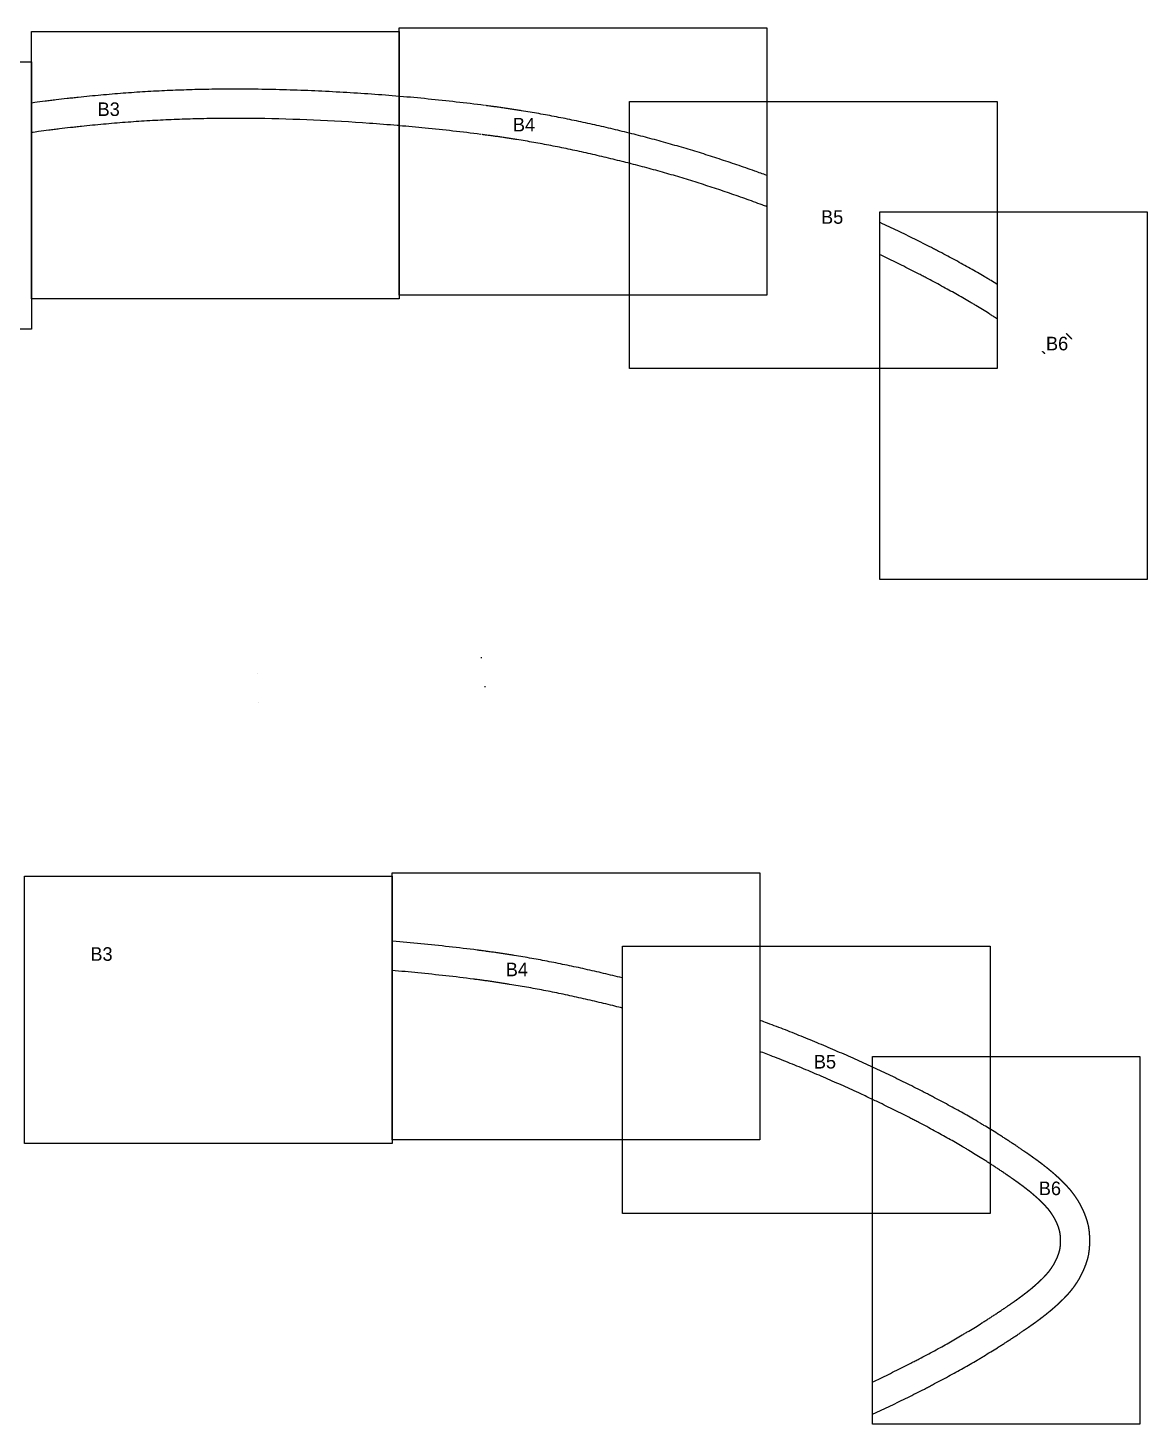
# Model space of a CAD drawing. Header units: inches. Extents: x -258 to 221, y -290 to -19.
# Drawn here: x -181.7 to -47.8, y -186.3 to -19.1 of the extents above; entities that cross this region are included whole.
import ezdxf

# ---------------------------------------------------------------- set-up
doc = ezdxf.new("R2010")
doc.units = ezdxf.units.IN
doc.header["$MEASUREMENT"] = 0

msp = doc.modelspace()

# ---------------------------------------------------------------- linework, layer by layer
at = {"color": 7, "linetype": 'Continuous', "lineweight": 25}
for p, q in [((-127.54, -94.53), (-127.41, -94.52)), ((-154.22, -96.43), (-154.21, -96.43)), ((-127.1, -98), (-126.97, -97.99)), ((-154.17, -99.93), (-154.16, -99.93)), ((-127.82, -129.58), (-127.95, -129.56)), ((-128.27, -133.05), (-128.4, -133.04))]:
    msp.add_line(p, q, dxfattribs=at)
for points in [[(-181.3, -19.57), (-137.3, -19.57), (-137.3, -51.57), (-181.3, -51.57)], [(-137.3, -19.15), (-93.3, -19.15), (-93.3, -51.15), (-137.3, -51.15)], [(-225.3, -23.21), (-181.3, -23.21), (-181.3, -55.21), (-225.3, -55.21)], [(-109.72, -27.94), (-65.72, -27.94), (-65.72, -59.94), (-109.72, -59.94)], [(-79.79, -41.17), (-47.79, -41.17), (-47.79, -85.17), (-79.79, -85.17)], [(-138.15, -120.29), (-94.15, -120.29), (-94.15, -152.29), (-138.15, -152.29)], [(-182.15, -120.72), (-138.15, -120.72), (-138.15, -152.72), (-182.15, -152.72)], [(-110.57, -129.08), (-66.57, -129.08), (-66.57, -161.08), (-110.57, -161.08)], [(-80.65, -142.31), (-48.65, -142.31), (-48.65, -186.31), (-80.65, -186.31)]]:
    msp.add_lwpolyline(points, close=True)
for points, degree, knots in [([(-154.17, -26.5), (-154.21, -26.49), (-154.28, -26.49), (-154.41, -26.49), (-154.64, -26.49), (-154.96, -26.49), (-155.27, -26.48), (-155.5, -26.48), (-155.73, -26.48), (-156.01, -26.48), (-156.46, -26.48), (-157.03, -26.47), (-157.71, -26.48), (-158.38, -26.48), (-159.06, -26.49), (-159.95, -26.5), (-161.07, -26.52), (-162.4, -26.56), (-163.73, -26.6), (-165.05, -26.66), (-166.37, -26.72), (-168.13, -26.82), (-170.33, -26.97), (-172.55, -27.16), (-174.34, -27.33), (-175.47, -27.44), (-176.37, -27.54), (-177.26, -27.64), (-178.15, -27.74), (-179.02, -27.85), (-179.88, -27.96), (-180.64, -28.06), (-181.17, -28.13), (-181.3, -28.15)], 3, [-0.0000072, -0.0000072, -0.0000072, -0.0000072, 0.0009694, 0.0019459, 0.0038991, 0.0078053, 0.0117116, 0.0136648, 0.0156179, 0.0195242, 0.0234305, 0.031243, 0.0390556, 0.0468681, 0.0546807, 0.0624933, 0.0781184, 0.0937435, 0.1093686, 0.1249937, 0.1406189, 0.156244, 0.1874942, 0.2187445, 0.2343696, 0.2499947, 0.2578073, 0.2656198, 0.281245, 0.2890575, 0.2968701, 0.3124952, 0.317412, 0.317412, 0.317412, 0.317412]), ([(-137.3, -27.34), (-138.4, -27.25), (-141.76, -26.99), (-146.25, -26.73), (-150.78, -26.56), (-153.04, -26.51), (-154.17, -26.5)], 3, [0.3779153, 0.3779153, 0.3779153, 0.3779153, 0.5002711, 0.7504132, 0.8754842, 1.0005552, 1.0005552, 1.0005552, 1.0005552]), ([(-127.1, -28.42), (-128.22, -28.28), (-130.47, -28.01), (-133.84, -27.65), (-136.12, -27.44), (-137.27, -27.34), (-137.3, -27.34)], 3, [-0.0000129, -0.0000129, -0.0000129, -0.0000129, 0.1250581, 0.2501291, 0.3752001, 0.3779153, 0.3779153, 0.3779153, 0.3779153]), ([(-154.22, -29.99), (-154.26, -29.99), (-154.32, -29.99), (-154.46, -29.99), (-154.62, -29.99), (-154.81, -29.99), (-155.06, -29.98), (-155.36, -29.98), (-155.8, -29.98), (-156.36, -29.98), (-157.03, -29.97), (-157.69, -29.98), (-158.36, -29.98), (-159.02, -29.99), (-159.9, -30), (-160.99, -30.02), (-162.3, -30.05), (-163.6, -30.1), (-164.89, -30.15), (-166.18, -30.21), (-167.91, -30.31), (-170.07, -30.46), (-172.25, -30.64), (-174, -30.81), (-175.1, -30.92), (-175.99, -31.02), (-176.87, -31.11), (-177.74, -31.22), (-178.59, -31.32), (-179.43, -31.43), (-180.34, -31.55), (-181.02, -31.64), (-181.3, -31.68)], 3, [0.0000034, 0.0000034, 0.0000034, 0.0000034, 0.0009799, 0.0019565, 0.0039096, 0.0058627, 0.0078158, 0.0117221, 0.0156283, 0.0234408, 0.0312532, 0.0390657, 0.0468782, 0.0546906, 0.0625031, 0.0781281, 0.093753, 0.1093779, 0.1250029, 0.1406278, 0.1562528, 0.1875027, 0.2187525, 0.2343775, 0.2500024, 0.2578149, 0.2656274, 0.2812523, 0.2890648, 0.2968772, 0.3125022, 0.3238958, 0.3238958, 0.3238958, 0.3238958]), ([(-137.3, -30.86), (-137.37, -30.85), (-138.56, -30.75), (-141.97, -30.48), (-147.53, -30.16), (-151.99, -30.03), (-154.22, -29.99)], 3, [0.3667995, 0.3667995, 0.3667995, 0.3667995, 0.3751927, 0.5002569, 0.7503854, 1.0005139, 1.0005139, 1.0005139, 1.0005139]), ([(-109.72, -31.75), (-109.73, -31.75), (-110.12, -31.65), (-110.87, -31.47), (-111.98, -31.2), (-113.08, -30.94), (-114.17, -30.7), (-115.27, -30.46), (-116.71, -30.15), (-118.49, -29.8), (-120.24, -29.47), (-121.63, -29.23), (-122.49, -29.09), (-123.18, -28.98), (-123.7, -28.9), (-124.22, -28.82), (-124.75, -28.74), (-125.18, -28.68), (-125.53, -28.63), (-125.75, -28.6), (-125.93, -28.58), (-126.11, -28.55), (-126.34, -28.52), (-126.59, -28.49), (-126.8, -28.46), (-126.91, -28.44), (-126.97, -28.44)], 3, [0.7493382, 0.7493382, 0.7493382, 0.7493382, 0.7500064, 0.7656318, 0.7812573, 0.7968827, 0.8125081, 0.8281335, 0.843759, 0.8750098, 0.9062607, 0.9218861, 0.9375115, 0.9453243, 0.953137, 0.9609497, 0.9687624, 0.9765751, 0.9804815, 0.9843878, 0.986341, 0.9882942, 0.9922005, 0.9961069, 0.9980601, 1.0000133, 1.0000133, 1.0000133, 1.0000133]), ([(-127.54, -31.89), (-128.65, -31.75), (-130.86, -31.49), (-134.11, -31.14), (-136.26, -30.94), (-137.3, -30.86)], 3, [0, 0, 0, 0, 0.1250642, 0.2501285, 0.3667995, 0.3667995, 0.3667995, 0.3667995]), ([(-93.3, -36.81), (-93.78, -36.63), (-94.98, -36.2), (-96.88, -35.54), (-98.65, -34.95), (-100.06, -34.49), (-101.11, -34.16), (-102.17, -33.83), (-103.59, -33.41), (-105.38, -32.9), (-107.2, -32.4), (-108.64, -32.02), (-109.37, -31.84), (-109.72, -31.75)], 3, [0.5099129, 0.5099129, 0.5099129, 0.5099129, 0.5312504, 0.5625012, 0.5937521, 0.6093775, 0.625003, 0.6406284, 0.6562538, 0.6875047, 0.7187555, 0.734381, 0.7493382, 0.7493382, 0.7493382, 0.7493382]), ([(-109.72, -35.36), (-110.02, -35.29), (-110.68, -35.12), (-111.7, -34.87), (-112.78, -34.61), (-113.86, -34.36), (-114.93, -34.11), (-116, -33.88), (-117.41, -33.58), (-119.15, -33.23), (-120.86, -32.92), (-122.21, -32.68), (-123.05, -32.54), (-123.73, -32.43), (-124.23, -32.36), (-124.74, -32.28), (-125.25, -32.2), (-125.76, -32.13), (-126.18, -32.07), (-126.53, -32.03), (-126.8, -31.99), (-127.05, -31.96), (-127.25, -31.93), (-127.36, -31.92), (-127.41, -31.91)], 3, [0.7370546, 0.7370546, 0.7370546, 0.7370546, 0.7499952, 0.7656199, 0.7812445, 0.7968692, 0.8124939, 0.8281186, 0.8437432, 0.8749926, 0.9062419, 0.9218666, 0.9374913, 0.9453036, 0.953116, 0.9609283, 0.9687406, 0.976553, 0.9843653, 0.9882715, 0.9921777, 0.9960838, 0.9980369, 0.99999, 0.99999, 0.99999, 0.99999]), ([(-93.3, -40.55), (-93.48, -40.48), (-94.36, -40.15), (-95.93, -39.58), (-98.01, -38.85), (-99.74, -38.27), (-101.12, -37.83), (-102.15, -37.5), (-103.18, -37.18), (-104.57, -36.77), (-106.32, -36.27), (-108.1, -35.78), (-109.24, -35.49), (-109.66, -35.38), (-109.72, -35.36)], 3, [0.4918342, 0.4918342, 0.4918342, 0.4918342, 0.5000004, 0.5312497, 0.5624991, 0.5937484, 0.6093731, 0.6249978, 0.6406225, 0.6562471, 0.6874965, 0.7187458, 0.7343705, 0.7370546, 0.7370546, 0.7370546, 0.7370546]), ([(-65.72, -49.85), (-65.97, -49.7), (-66.35, -49.47), (-66.87, -49.16), (-67.41, -48.84), (-68.1, -48.43), (-68.95, -47.95), (-69.82, -47.46), (-70.72, -46.97), (-71.65, -46.47), (-72.45, -46.05), (-73.11, -45.71), (-73.77, -45.36), (-74.6, -44.94), (-75.6, -44.44), (-76.61, -43.94), (-77.98, -43.28), (-79.04, -42.78), (-79.77, -42.44), (-79.79, -42.43)], 3, [0.0793461, 0.0793461, 0.0793461, 0.0793461, 0.0937384, 0.1015511, 0.1093638, 0.1249892, 0.1406147, 0.1562401, 0.1718655, 0.1874909, 0.2031164, 0.2109291, 0.2187418, 0.2343672, 0.2499927, 0.2656181, 0.2812435, 0.3124944, 0.3135777, 0.3135777, 0.3135777, 0.3135777]), ([(-65.72, -53.99), (-65.79, -53.95), (-65.99, -53.82), (-66.33, -53.6), (-66.84, -53.28), (-67.49, -52.87), (-68.14, -52.48), (-68.66, -52.16), (-69.19, -51.85), (-69.85, -51.47), (-70.67, -51), (-71.51, -50.53), (-72.39, -50.05), (-73.3, -49.56), (-74.08, -49.15), (-74.72, -48.81), (-75.37, -48.48), (-76.18, -48.06), (-77.16, -47.57), (-78.15, -47.08), (-79.03, -46.66), (-79.58, -46.4), (-79.79, -46.3)], 3, [0.0423906, 0.0423906, 0.0423906, 0.0423906, 0.0468848, 0.0546971, 0.0625095, 0.0781341, 0.0937588, 0.1015711, 0.1093835, 0.1250082, 0.1406328, 0.1562575, 0.1718822, 0.1875069, 0.2031315, 0.2109439, 0.2187562, 0.2343809, 0.2500056, 0.2656302, 0.2812549, 0.2911614, 0.2911614, 0.2911614, 0.2911614]), ([(-56.78, -56.42), (-56.8, -56.4), (-56.84, -56.36), (-56.87, -56.33), (-56.9, -56.3), (-56.94, -56.26), (-57, -56.19), (-57.11, -56.08), (-57.22, -55.98), (-57.3, -55.9), (-57.36, -55.84), (-57.43, -55.78), (-57.47, -55.74), (-57.49, -55.72)], 2, [0.42671093, 0.42671093, 0.42671093, 0.43128243, 0.43519198, 0.43910152, 0.44301107, 0.44887539, 0.46060403, 0.47624222, 0.48797086, 0.49578995, 0.50360905, 0.51142814, 0.51544293, 0.51544293, 0.51544293]), ([(-60.01, -58.16), (-60.05, -58.12), (-60.2, -57.99), (-60.3, -57.9)], 2, [0.53485173, 0.53485173, 0.53485173, 0.54713071, 0.57665155, 0.57665155, 0.57665155]), ([(-127.95, -129.56), (-129.07, -129.42), (-131.33, -129.15), (-134.7, -128.8), (-136.98, -128.59), (-138.13, -128.49), (-138.15, -128.49)], 3, [-0.0000129, -0.0000129, -0.0000129, -0.0000129, 0.1250581, 0.2501291, 0.3752001, 0.3779153, 0.3779153, 0.3779153, 0.3779153]), ([(-110.57, -132.9), (-110.59, -132.89), (-110.98, -132.79), (-111.73, -132.61), (-112.83, -132.34), (-113.93, -132.09), (-115.03, -131.84), (-116.12, -131.6), (-117.56, -131.3), (-119.34, -130.94), (-121.09, -130.61), (-122.49, -130.37), (-123.35, -130.23), (-124.04, -130.12), (-124.56, -130.04), (-125.08, -129.96), (-125.6, -129.88), (-126.04, -129.82), (-126.39, -129.77), (-126.61, -129.74), (-126.78, -129.72), (-126.96, -129.69), (-127.2, -129.66), (-127.45, -129.63), (-127.66, -129.6), (-127.77, -129.59), (-127.82, -129.58)], 3, [0.7493382, 0.7493382, 0.7493382, 0.7493382, 0.7500064, 0.7656318, 0.7812573, 0.7968827, 0.8125081, 0.8281335, 0.843759, 0.8750098, 0.9062607, 0.9218861, 0.9375115, 0.9453243, 0.953137, 0.9609497, 0.9687624, 0.9765751, 0.9804815, 0.9843878, 0.986341, 0.9882942, 0.9922005, 0.9961069, 0.9980601, 1.0000133, 1.0000133, 1.0000133, 1.0000133]), ([(-128.4, -133.04), (-129.5, -132.89), (-131.71, -132.63), (-134.97, -132.29), (-137.12, -132.09), (-138.15, -132)], 3, [0, 0, 0, 0, 0.1250642, 0.2501285, 0.3667995, 0.3667995, 0.3667995, 0.3667995]), ([(-110.57, -136.51), (-110.87, -136.43), (-111.53, -136.26), (-112.56, -136.01), (-113.64, -135.75), (-114.71, -135.5), (-115.79, -135.26), (-116.86, -135.02), (-118.27, -134.72), (-120, -134.38), (-121.71, -134.06), (-123.07, -133.82), (-123.91, -133.69), (-124.58, -133.58), (-125.09, -133.5), (-125.59, -133.42), (-126.1, -133.35), (-126.61, -133.27), (-127.04, -133.22), (-127.38, -133.17), (-127.66, -133.13), (-127.9, -133.1), (-128.11, -133.07), (-128.22, -133.06), (-128.27, -133.05)], 3, [0.7370546, 0.7370546, 0.7370546, 0.7370546, 0.7499952, 0.7656199, 0.7812445, 0.7968692, 0.8124939, 0.8281186, 0.8437432, 0.8749926, 0.9062419, 0.9218666, 0.9374913, 0.9453036, 0.953116, 0.9609283, 0.9687406, 0.976553, 0.9843653, 0.9882715, 0.9921777, 0.9960838, 0.9980369, 0.99999, 0.99999, 0.99999, 0.99999]), ([(-80.65, -143.57), (-81.33, -143.26), (-82.73, -142.62), (-84.86, -141.68), (-87.02, -140.76), (-88.82, -140.02), (-90.26, -139.44), (-91.69, -138.88), (-92.99, -138.39), (-93.93, -138.04), (-94.15, -137.96)], 3, [0.3135777, 0.3135777, 0.3135777, 0.3135777, 0.3437452, 0.3749961, 0.406247, 0.4374978, 0.4531232, 0.4687487, 0.4999995, 0.5099129, 0.5099129, 0.5099129, 0.5099129]), ([(-80.65, -147.44), (-81.11, -147.22), (-82.26, -146.68), (-84.14, -145.82), (-86.25, -144.89), (-88.37, -143.99), (-90.13, -143.26), (-91.55, -142.7), (-92.77, -142.22), (-93.64, -141.89), (-94.15, -141.69)], 3, [0.2911614, 0.2911614, 0.2911614, 0.2911614, 0.3125043, 0.3437536, 0.375003, 0.4062523, 0.4375017, 0.4531263, 0.468751, 0.4918342, 0.4918342, 0.4918342, 0.4918342]), ([(-66.57, -151), (-66.82, -150.85), (-67.21, -150.61), (-67.73, -150.3), (-68.27, -149.98), (-68.96, -149.58), (-69.8, -149.09), (-70.67, -148.61), (-71.58, -148.11), (-72.51, -147.61), (-73.31, -147.19), (-73.96, -146.85), (-74.62, -146.51), (-75.45, -146.08), (-76.46, -145.58), (-77.47, -145.08), (-78.83, -144.42), (-79.9, -143.92), (-80.62, -143.58), (-80.65, -143.57)], 3, [0.0793461, 0.0793461, 0.0793461, 0.0793461, 0.0937384, 0.1015511, 0.1093638, 0.1249892, 0.1406147, 0.1562401, 0.1718655, 0.1874909, 0.2031164, 0.2109291, 0.2187418, 0.2343672, 0.2499927, 0.2656181, 0.2812435, 0.3124944, 0.3135777, 0.3135777, 0.3135777, 0.3135777]), ([(-66.57, -155.14), (-66.65, -155.09), (-66.85, -154.96), (-67.18, -154.75), (-67.7, -154.42), (-68.35, -154.02), (-69, -153.62), (-69.52, -153.31), (-70.04, -153), (-70.71, -152.61), (-71.53, -152.14), (-72.37, -151.67), (-73.25, -151.19), (-74.15, -150.7), (-74.94, -150.29), (-75.58, -149.95), (-76.22, -149.62), (-77.03, -149.21), (-78.02, -148.72), (-79.01, -148.23), (-79.88, -147.8), (-80.43, -147.54), (-80.65, -147.44)], 3, [0.0423906, 0.0423906, 0.0423906, 0.0423906, 0.0468848, 0.0546971, 0.0625095, 0.0781341, 0.0937588, 0.1015711, 0.1093835, 0.1250082, 0.1406328, 0.1562575, 0.1718822, 0.1875069, 0.2031315, 0.2109439, 0.2187562, 0.2343809, 0.2500056, 0.2656302, 0.2812549, 0.2911614, 0.2911614, 0.2911614, 0.2911614]), ([(-62.42, -153.7), (-62.45, -153.68), (-62.5, -153.65), (-62.6, -153.58), (-62.71, -153.5), (-62.82, -153.42), (-62.96, -153.33), (-63.12, -153.22), (-63.32, -153.09), (-63.51, -152.96), (-63.71, -152.83), (-63.91, -152.7), (-64.17, -152.52), (-64.5, -152.31), (-64.9, -152.05), (-65.3, -151.79), (-65.84, -151.46), (-66.26, -151.19), (-66.55, -151.01), (-66.57, -151)], 3, [-0.0000142, -0.0000142, -0.0000142, -0.0000142, 0.00096239, 0.00193898, 0.00389216, 0.00584533, 0.00779851, 0.01170487, 0.01561123, 0.01951758, 0.02342394, 0.0273303, 0.03123666, 0.03904937, 0.04686209, 0.0546748, 0.06248752, 0.07811294, 0.07934609, 0.07934609, 0.07934609, 0.07934609]), ([(-54.95, -162.01), (-54.95, -162.01), (-54.96, -161.99), (-54.96, -161.96), (-54.98, -161.91), (-55.01, -161.81), (-55.08, -161.6), (-55.2, -161.28), (-55.33, -160.96), (-55.42, -160.75), (-55.47, -160.64), (-55.52, -160.55), (-55.56, -160.46), (-55.61, -160.36), (-55.71, -160.16), (-55.87, -159.86), (-56.04, -159.57), (-56.17, -159.37), (-56.28, -159.21), (-56.39, -159.05), (-56.5, -158.89), (-56.6, -158.75), (-56.68, -158.65), (-56.74, -158.58), (-56.79, -158.5), (-56.87, -158.41), (-56.97, -158.28), (-57.08, -158.16), (-57.16, -158.08), (-57.2, -158.03), (-57.23, -157.99), (-57.26, -157.96), (-57.29, -157.92), (-57.36, -157.85), (-57.47, -157.73), (-57.58, -157.62), (-57.65, -157.54), (-57.69, -157.5), (-57.72, -157.47), (-57.75, -157.44), (-57.79, -157.4), (-57.86, -157.33), (-57.97, -157.23), (-58.08, -157.12), (-58.16, -157.04), (-58.22, -156.98), (-58.28, -156.93), (-58.36, -156.85), (-58.5, -156.72), (-58.69, -156.55), (-58.85, -156.41), (-58.98, -156.29), (-59.1, -156.19), (-59.17, -156.13), (-59.21, -156.09), (-59.25, -156.07), (-59.28, -156.04), (-59.32, -156.01), (-59.39, -155.95), (-59.53, -155.83), (-59.72, -155.68), (-59.89, -155.54), (-60.03, -155.44), (-60.15, -155.34), (-60.22, -155.28), (-60.26, -155.25), (-60.29, -155.24), (-60.3, -155.22), (-60.32, -155.21), (-60.34, -155.2), (-60.37, -155.17), (-60.44, -155.12), (-60.55, -155.03), (-60.68, -154.94), (-60.81, -154.84), (-60.95, -154.74), (-61.08, -154.64), (-61.21, -154.56), (-61.28, -154.5), (-61.32, -154.47), (-61.35, -154.45), (-61.37, -154.44), (-61.38, -154.43), (-61.4, -154.42), (-61.43, -154.39), (-61.48, -154.36), (-61.55, -154.31), (-61.62, -154.26), (-61.73, -154.18), (-61.9, -154.06), (-62.2, -153.85), (-62.42, -153.7)], 2, [-0.000723, -0.000723, -0.000723, 0.000744, 0.00221, 0.005142, 0.011006, 0.022735, 0.046192, 0.077468, 0.100926, 0.112654, 0.120473, 0.128293, 0.136112, 0.14784, 0.171298, 0.202574, 0.226031, 0.241669, 0.257308, 0.272946, 0.288584, 0.300313, 0.308132, 0.315951, 0.32377, 0.335499, 0.351137, 0.362865, 0.36873, 0.372639, 0.376549, 0.380458, 0.386323, 0.398051, 0.413689, 0.425418, 0.431282, 0.435192, 0.439102, 0.443011, 0.448875, 0.460604, 0.476242, 0.487971, 0.49579, 0.503609, 0.511428, 0.523157, 0.546614, 0.570071, 0.58571, 0.601348, 0.613076, 0.618941, 0.62285, 0.62676, 0.630669, 0.636534, 0.648262, 0.67172, 0.695177, 0.710815, 0.726453, 0.738182, 0.744046, 0.746978, 0.748933, 0.750888, 0.752843, 0.755775, 0.761639, 0.773368, 0.789006, 0.804644, 0.820282, 0.835921, 0.851559, 0.863287, 0.869152, 0.872084, 0.874039, 0.875993, 0.877948, 0.88088, 0.886745, 0.894564, 0.902383, 0.914111, 0.92975, 0.953207, 1.000122, 1.000122, 1.000122]), ([(-64.41, -156.58), (-64.42, -156.57), (-64.45, -156.56), (-64.49, -156.52), (-64.55, -156.48), (-64.62, -156.44), (-64.7, -156.38), (-64.8, -156.32), (-64.92, -156.23), (-65.08, -156.12), (-65.27, -156), (-65.46, -155.87), (-65.65, -155.74), (-65.84, -155.62), (-66.09, -155.45), (-66.34, -155.29), (-66.52, -155.17), (-66.57, -155.14)], 3, [0.00001075, 0.00001075, 0.00001075, 0.00001075, 0.00049902, 0.00098729, 0.00196384, 0.00294038, 0.00391692, 0.00587001, 0.00782309, 0.01172926, 0.01563543, 0.0195416, 0.02344777, 0.02735393, 0.0312601, 0.03907244, 0.04239061, 0.04239061, 0.04239061, 0.04239061]), ([(-58.31, -163), (-58.36, -162.83), (-58.47, -162.53), (-58.55, -162.32), (-58.62, -162.17), (-58.68, -162.05), (-58.74, -161.93), (-58.81, -161.79), (-58.95, -161.53), (-59.16, -161.2), (-59.32, -160.96), (-59.42, -160.83), (-59.49, -160.74), (-59.53, -160.68), (-59.58, -160.62), (-59.65, -160.54), (-59.73, -160.45), (-59.78, -160.39), (-59.81, -160.36), (-59.84, -160.33), (-59.86, -160.31), (-59.88, -160.28), (-59.93, -160.22), (-60.01, -160.13), (-60.1, -160.04), (-60.16, -159.98), (-60.19, -159.95), (-60.22, -159.92), (-60.24, -159.9), (-60.27, -159.87), (-60.33, -159.81), (-60.42, -159.72), (-60.53, -159.62), (-60.63, -159.52), (-60.74, -159.42), (-60.87, -159.3), (-61.06, -159.13), (-61.25, -158.96), (-61.38, -158.85), (-61.44, -158.8), (-61.47, -158.77), (-61.5, -158.74), (-61.53, -158.72), (-61.56, -158.69), (-61.62, -158.64), (-61.74, -158.54), (-61.91, -158.41), (-62.06, -158.29), (-62.18, -158.2), (-62.29, -158.11), (-62.36, -158.06), (-62.4, -158.03), (-62.43, -158), (-62.45, -157.98), (-62.49, -157.96), (-62.55, -157.91), (-62.65, -157.83), (-62.77, -157.75), (-62.89, -157.66), (-63.01, -157.57), (-63.14, -157.48), (-63.25, -157.39), (-63.33, -157.34), (-63.36, -157.31), (-63.38, -157.3), (-63.4, -157.29), (-63.42, -157.28), (-63.43, -157.26), (-63.46, -157.24), (-63.53, -157.2), (-63.63, -157.13), (-63.75, -157.04), (-63.9, -156.93), (-64.19, -156.73), (-64.41, -156.58)], 2, [0.0006758, 0.0006758, 0.0006758, 0.0475148, 0.0787408, 0.1021603, 0.1177733, 0.1333863, 0.1489993, 0.1724188, 0.2192578, 0.2660968, 0.2895163, 0.3051293, 0.316839, 0.3246455, 0.3363552, 0.3519682, 0.363678, 0.3695329, 0.3734361, 0.3773394, 0.3812426, 0.3870975, 0.3988072, 0.4144202, 0.42613, 0.4319849, 0.4358881, 0.4397914, 0.4436946, 0.4495495, 0.4612592, 0.4768722, 0.4924852, 0.5080982, 0.5237112, 0.5471307, 0.5783567, 0.6017762, 0.6134859, 0.6193408, 0.6232441, 0.6271473, 0.6310506, 0.6369054, 0.6486152, 0.6720347, 0.6954542, 0.7110672, 0.7266802, 0.7383899, 0.7442448, 0.748148, 0.7520513, 0.7559545, 0.7618094, 0.7735192, 0.7891322, 0.8047452, 0.8203582, 0.8359711, 0.8515841, 0.8632939, 0.8691488, 0.8720762, 0.8740278, 0.8759795, 0.8779311, 0.8808585, 0.8867134, 0.8984231, 0.9140361, 0.9296491, 0.9530686, 0.9999076, 0.9999076, 0.9999076]), ([(-54.68, -163.42), (-54.68, -163.42), (-54.69, -163.42), (-54.69, -163.41), (-54.69, -163.4), (-54.69, -163.37), (-54.69, -163.32), (-54.7, -163.25), (-54.71, -163.18), (-54.72, -163.12), (-54.72, -163.08), (-54.73, -163.03), (-54.74, -162.97), (-54.75, -162.87), (-54.78, -162.72), (-54.82, -162.54), (-54.85, -162.39), (-54.87, -162.29), (-54.89, -162.23), (-54.91, -162.17), (-54.92, -162.11), (-54.94, -162.06), (-54.94, -162.04), (-54.95, -162.02), (-54.95, -162.02), (-54.95, -162.01)], 3, [-0.002562, -0.002562, -0.002562, -0.002562, 0.001377, 0.005316, 0.013193, 0.028949, 0.06046, 0.123483, 0.186505, 0.218017, 0.249528, 0.281039, 0.312551, 0.375573, 0.501618, 0.627663, 0.753709, 0.816731, 0.848242, 0.879754, 0.942776, 0.974288, 0.990043, 0.997921, 1.005799, 1.005799, 1.005799, 1.005799]), ([(-58.17, -163.74), (-58.17, -163.72), (-58.18, -163.68), (-58.18, -163.63), (-58.19, -163.59), (-58.19, -163.57), (-58.19, -163.55), (-58.2, -163.52), (-58.2, -163.49), (-58.21, -163.44), (-58.22, -163.38), (-58.23, -163.31), (-58.24, -163.27), (-58.25, -163.22), (-58.26, -163.18), (-58.27, -163.14), (-58.27, -163.12), (-58.28, -163.1), (-58.28, -163.09), (-58.29, -163.08), (-58.29, -163.05), (-58.3, -163.03), (-58.3, -163.01), (-58.31, -163)], 3, [0.0023835, 0.0023835, 0.0023835, 0.0023835, 0.0644018, 0.12642, 0.1884382, 0.2194473, 0.2504564, 0.2814655, 0.3124747, 0.3744929, 0.4985293, 0.5605475, 0.6225658, 0.684584, 0.7466022, 0.8086204, 0.8396295, 0.8551341, 0.8706386, 0.9016478, 0.9326569, 0.963666, 0.9946751, 0.9946751, 0.9946751, 0.9946751]), ([(-58.17, -164.97), (-58.17, -164.92), (-58.16, -164.82), (-58.15, -164.62), (-58.14, -164.41), (-58.15, -164.19), (-58.15, -164.04), (-58.16, -163.89), (-58.17, -163.79), (-58.17, -163.74)], 3, [0.00007817, 0.00007817, 0.00007817, 0.00007817, 0.00482458, 0.00957099, 0.01906381, 0.02381022, 0.02855663, 0.03330304, 0.03804945, 0.03804945, 0.03804945, 0.03804945]), ([(-54.68, -165.29), (-54.68, -165.29), (-54.68, -165.28), (-54.68, -165.27), (-54.68, -165.25), (-54.68, -165.22), (-54.67, -165.15), (-54.66, -165.01), (-54.65, -164.73), (-54.64, -164.47), (-54.65, -164.24), (-54.65, -164.09), (-54.65, -163.9), (-54.66, -163.7), (-54.67, -163.56), (-54.68, -163.49), (-54.68, -163.46), (-54.68, -163.44), (-54.68, -163.43), (-54.68, -163.42), (-54.68, -163.42), (-54.68, -163.42)], 3, [-0.00008231, -0.00008231, -0.00008231, -0.00008231, 0.00006722, 0.00021674, 0.0005158, 0.00111391, 0.00231013, 0.00470256, 0.00948744, 0.01905718, 0.02144962, 0.02384205, 0.02862693, 0.0334118, 0.03580424, 0.03700045, 0.03759856, 0.03789762, 0.03804715, 0.03812191, 0.03819667, 0.03819667, 0.03819667, 0.03819667]), ([(-58.31, -165.71), (-58.3, -165.7), (-58.3, -165.68), (-58.29, -165.65), (-58.29, -165.64), (-58.28, -165.63), (-58.28, -165.62), (-58.28, -165.62), (-58.28, -165.61), (-58.28, -165.61), (-58.27, -165.59), (-58.27, -165.57), (-58.26, -165.55), (-58.26, -165.52), (-58.25, -165.49), (-58.24, -165.43), (-58.22, -165.37), (-58.21, -165.31), (-58.21, -165.26), (-58.2, -165.22), (-58.2, -165.19), (-58.19, -165.18), (-58.19, -165.17), (-58.19, -165.16), (-58.19, -165.14), (-58.19, -165.12), (-58.18, -165.08), (-58.18, -165.03), (-58.17, -164.99), (-58.17, -164.97)], 3, [0.004947, 0.004947, 0.004947, 0.004947, 0.0359617, 0.0669765, 0.0979913, 0.1134986, 0.1212523, 0.1251292, 0.129006, 0.1445134, 0.1600208, 0.1910356, 0.2220503, 0.2530651, 0.3150946, 0.3771241, 0.5011832, 0.5632127, 0.6252423, 0.6872718, 0.7182865, 0.7337939, 0.7493013, 0.7648087, 0.7803161, 0.8113308, 0.8733604, 0.9353899, 0.9974194, 0.9974194, 0.9974194, 0.9974194]), ([(-54.95, -166.7), (-54.95, -166.69), (-54.95, -166.69), (-54.94, -166.67), (-54.93, -166.65), (-54.92, -166.61), (-54.91, -166.57), (-54.9, -166.53), (-54.89, -166.48), (-54.87, -166.42), (-54.85, -166.32), (-54.82, -166.17), (-54.78, -165.99), (-54.75, -165.84), (-54.74, -165.74), (-54.73, -165.68), (-54.72, -165.63), (-54.72, -165.59), (-54.71, -165.53), (-54.7, -165.46), (-54.69, -165.39), (-54.69, -165.34), (-54.69, -165.31), (-54.69, -165.3), (-54.69, -165.29), (-54.68, -165.29), (-54.68, -165.29)], 3, [-0.005576, -0.005576, -0.005576, -0.005576, 0.002302, 0.01018, 0.025936, 0.057447, 0.088959, 0.12047, 0.151982, 0.183493, 0.246516, 0.372562, 0.498608, 0.624654, 0.687677, 0.719189, 0.7507, 0.782212, 0.813723, 0.876746, 0.939769, 0.971281, 0.987036, 0.994914, 0.998853, 1.002792, 1.002792, 1.002792, 1.002792]), ([(-64.41, -172.13), (-64.19, -171.98), (-63.9, -171.78), (-63.75, -171.67), (-63.63, -171.59), (-63.53, -171.51), (-63.46, -171.47), (-63.43, -171.45), (-63.42, -171.43), (-63.4, -171.42), (-63.38, -171.41), (-63.36, -171.4), (-63.33, -171.37), (-63.25, -171.32), (-63.14, -171.24), (-63.01, -171.14), (-62.89, -171.05), (-62.77, -170.96), (-62.65, -170.88), (-62.55, -170.8), (-62.49, -170.75), (-62.45, -170.73), (-62.43, -170.71), (-62.4, -170.68), (-62.36, -170.65), (-62.29, -170.6), (-62.18, -170.52), (-62.06, -170.42), (-61.91, -170.3), (-61.74, -170.17), (-61.62, -170.07), (-61.56, -170.02), (-61.53, -169.99), (-61.5, -169.97), (-61.47, -169.94), (-61.44, -169.91), (-61.38, -169.86), (-61.25, -169.75), (-61.06, -169.58), (-60.87, -169.41), (-60.74, -169.29), (-60.63, -169.19), (-60.53, -169.09), (-60.42, -168.99), (-60.33, -168.9), (-60.27, -168.84), (-60.24, -168.81), (-60.22, -168.79), (-60.19, -168.76), (-60.16, -168.73), (-60.1, -168.67), (-60.01, -168.58), (-59.93, -168.49), (-59.88, -168.43), (-59.86, -168.4), (-59.84, -168.38), (-59.81, -168.36), (-59.78, -168.32), (-59.73, -168.26), (-59.65, -168.17), (-59.58, -168.09), (-59.53, -168.03), (-59.48, -167.97), (-59.42, -167.88), (-59.32, -167.75), (-59.16, -167.51), (-58.95, -167.18), (-58.81, -166.92), (-58.74, -166.78), (-58.68, -166.66), (-58.62, -166.54), (-58.55, -166.39), (-58.47, -166.18), (-58.36, -165.88), (-58.31, -165.71)], 2, [0.0000881, 0.0000881, 0.0000881, 0.0469268, 0.0703461, 0.085959, 0.1015719, 0.1132815, 0.1191364, 0.1220638, 0.1240154, 0.125967, 0.1279186, 0.130846, 0.1367008, 0.1484105, 0.1640234, 0.1796363, 0.1952492, 0.210862, 0.2264749, 0.2381846, 0.2440394, 0.2479426, 0.2518458, 0.2557491, 0.2616039, 0.2733136, 0.2889264, 0.3045393, 0.3279586, 0.351378, 0.3630876, 0.3689425, 0.3728457, 0.3767489, 0.3806521, 0.3865069, 0.3982166, 0.4216359, 0.4528617, 0.476281, 0.4918939, 0.5075068, 0.5231196, 0.5387325, 0.5504422, 0.556297, 0.5602002, 0.5641035, 0.5680067, 0.5738615, 0.5855712, 0.6011841, 0.6128937, 0.6187485, 0.6226518, 0.626555, 0.6304582, 0.636313, 0.6480227, 0.6636356, 0.6753452, 0.6831517, 0.6948613, 0.7104742, 0.7338935, 0.7807322, 0.8275708, 0.8509901, 0.866603, 0.8822159, 0.8978288, 0.9212481, 0.9524739, 0.9993125, 0.9993125, 0.9993125]), ([(-62.42, -175.01), (-62.2, -174.86), (-61.9, -174.65), (-61.73, -174.53), (-61.61, -174.44), (-61.5, -174.37), (-61.43, -174.32), (-61.4, -174.29), (-61.38, -174.28), (-61.36, -174.27), (-61.35, -174.26), (-61.32, -174.24), (-61.28, -174.21), (-61.2, -174.16), (-61.08, -174.07), (-60.95, -173.97), (-60.81, -173.87), (-60.68, -173.77), (-60.55, -173.68), (-60.44, -173.59), (-60.37, -173.54), (-60.34, -173.51), (-60.32, -173.5), (-60.3, -173.49), (-60.29, -173.47), (-60.26, -173.46), (-60.22, -173.43), (-60.15, -173.37), (-60.02, -173.27), (-59.89, -173.17), (-59.72, -173.03), (-59.53, -172.88), (-59.39, -172.76), (-59.32, -172.7), (-59.28, -172.67), (-59.25, -172.64), (-59.21, -172.62), (-59.17, -172.58), (-59.1, -172.52), (-58.98, -172.42), (-58.85, -172.3), (-58.69, -172.16), (-58.5, -171.99), (-58.36, -171.86), (-58.28, -171.79), (-58.22, -171.73), (-58.16, -171.67), (-58.08, -171.59), (-57.97, -171.48), (-57.86, -171.38), (-57.79, -171.31), (-57.75, -171.27), (-57.72, -171.24), (-57.69, -171.21), (-57.65, -171.17), (-57.58, -171.09), (-57.47, -170.98), (-57.36, -170.86), (-57.29, -170.79), (-57.26, -170.75), (-57.23, -170.72), (-57.19, -170.68), (-57.15, -170.63), (-57.08, -170.55), (-56.97, -170.43), (-56.87, -170.3), (-56.79, -170.21), (-56.74, -170.13), (-56.68, -170.06), (-56.6, -169.96), (-56.5, -169.82), (-56.39, -169.66), (-56.28, -169.5), (-56.17, -169.34), (-56.04, -169.14), (-55.87, -168.85), (-55.71, -168.55), (-55.61, -168.35), (-55.56, -168.25), (-55.52, -168.16), (-55.47, -168.07), (-55.42, -167.96), (-55.33, -167.75), (-55.2, -167.43), (-55.08, -167.11), (-55.01, -166.9), (-54.98, -166.8), (-54.96, -166.75), (-54.96, -166.72), (-54.95, -166.7), (-54.95, -166.7)], 2, [-0.000116, -0.000116, -0.000116, 0.046799, 0.070257, 0.085895, 0.101534, 0.113263, 0.119127, 0.122059, 0.124014, 0.125969, 0.127924, 0.130856, 0.13672, 0.148449, 0.164088, 0.179726, 0.195364, 0.211003, 0.226641, 0.23837, 0.244234, 0.247167, 0.249121, 0.251076, 0.253031, 0.255963, 0.261828, 0.273556, 0.289195, 0.304833, 0.328291, 0.351749, 0.363477, 0.369342, 0.373251, 0.377161, 0.381071, 0.386935, 0.398664, 0.414302, 0.429941, 0.453398, 0.476856, 0.488585, 0.496404, 0.504223, 0.512042, 0.523771, 0.53941, 0.551138, 0.557003, 0.560913, 0.564822, 0.568732, 0.574596, 0.586325, 0.601963, 0.613692, 0.619557, 0.623466, 0.627376, 0.631285, 0.63715, 0.648879, 0.664517, 0.676246, 0.684065, 0.691884, 0.699703, 0.711432, 0.727071, 0.742709, 0.758348, 0.773986, 0.797444, 0.82872, 0.852178, 0.863907, 0.871726, 0.879545, 0.887365, 0.899093, 0.922551, 0.953828, 0.977285, 0.989014, 0.994879, 0.997811, 0.999277, 1.000743, 1.000743, 1.000743]), ([(-80.65, -181.27), (-80.43, -181.17), (-79.87, -180.9), (-78.99, -180.48), (-78, -179.99), (-77.02, -179.5), (-76.21, -179.08), (-75.56, -178.75), (-74.92, -178.42), (-74.14, -178), (-73.24, -177.52), (-72.36, -177.04), (-71.52, -176.57), (-70.7, -176.1), (-70.04, -175.71), (-69.51, -175.4), (-68.99, -175.09), (-68.34, -174.69), (-67.69, -174.29), (-67.18, -173.96), (-66.79, -173.72), (-66.41, -173.47), (-66.09, -173.26), (-65.84, -173.09), (-65.65, -172.97), (-65.46, -172.84), (-65.27, -172.71), (-65.11, -172.61), (-64.98, -172.52), (-64.89, -172.46), (-64.78, -172.39), (-64.67, -172.31), (-64.57, -172.24), (-64.48, -172.18), (-64.43, -172.14), (-64.41, -172.13)], 3, [0.7086018, 0.7086018, 0.7086018, 0.7086018, 0.7187446, 0.7343693, 0.749994, 0.7656186, 0.7812433, 0.7890557, 0.796868, 0.8124927, 0.8281174, 0.8437421, 0.8593667, 0.8749914, 0.8906161, 0.8984284, 0.9062408, 0.9218655, 0.9374902, 0.9453025, 0.9531148, 0.9609272, 0.9687395, 0.9726457, 0.9765519, 0.980458, 0.9843642, 0.9882704, 0.9902235, 0.9921765, 0.9941296, 0.9960827, 0.9980358, 0.9990123, 0.9999889, 0.9999889, 0.9999889, 0.9999889]), ([(-80.65, -185.14), (-80.62, -185.12), (-79.89, -184.78), (-78.82, -184.28), (-77.46, -183.62), (-76.44, -183.12), (-75.44, -182.62), (-74.61, -182.2), (-73.95, -181.86), (-73.3, -181.51), (-72.5, -181.09), (-71.57, -180.59), (-70.67, -180.1), (-69.8, -179.61), (-68.95, -179.13), (-68.26, -178.73), (-67.72, -178.41), (-67.18, -178.08), (-66.51, -177.67), (-65.83, -177.25), (-65.3, -176.91), (-64.9, -176.66), (-64.5, -176.4), (-64.17, -176.19), (-63.91, -176.01), (-63.71, -175.88), (-63.51, -175.75), (-63.32, -175.62), (-63.15, -175.51), (-63.02, -175.42), (-62.92, -175.35), (-62.81, -175.28), (-62.69, -175.2), (-62.59, -175.12), (-62.5, -175.06), (-62.45, -175.03), (-62.42, -175.01)], 3, [0.6861811, 0.6861811, 0.6861811, 0.6861811, 0.6875063, 0.7187571, 0.7343825, 0.750008, 0.7656334, 0.7812588, 0.7890715, 0.7968842, 0.8125096, 0.8281351, 0.8437605, 0.8593859, 0.8750113, 0.8906367, 0.8984494, 0.9062622, 0.9218876, 0.937513, 0.9453257, 0.9531384, 0.9609511, 0.9687638, 0.9726702, 0.9765765, 0.9804829, 0.9843892, 0.9882956, 0.9902488, 0.992202, 0.9941551, 0.9961083, 0.9980615, 0.9990381, 1.0000147, 1.0000147, 1.0000147, 1.0000147])]:
    msp.add_open_spline(points, degree=degree, knots=knots, dxfattribs=at)

# ---------------------------------------------------------------- texts
at = {"color": 3}
for s, p in [('B3', (-173.39, -29.69)), ('B4', (-123.69, -31.54)), ('B5', (-86.81, -42.6)), ('B6', (-59.89, -57.75)), ('B3', (-174.25, -130.84)), ('B4', (-124.54, -132.69)), ('B5', (-87.67, -143.74)), ('B6', (-60.75, -158.9))]:
    msp.add_text(s, height=1.624, dxfattribs=at).set_placement(p)

doc.saveas('drawing.dxf')
